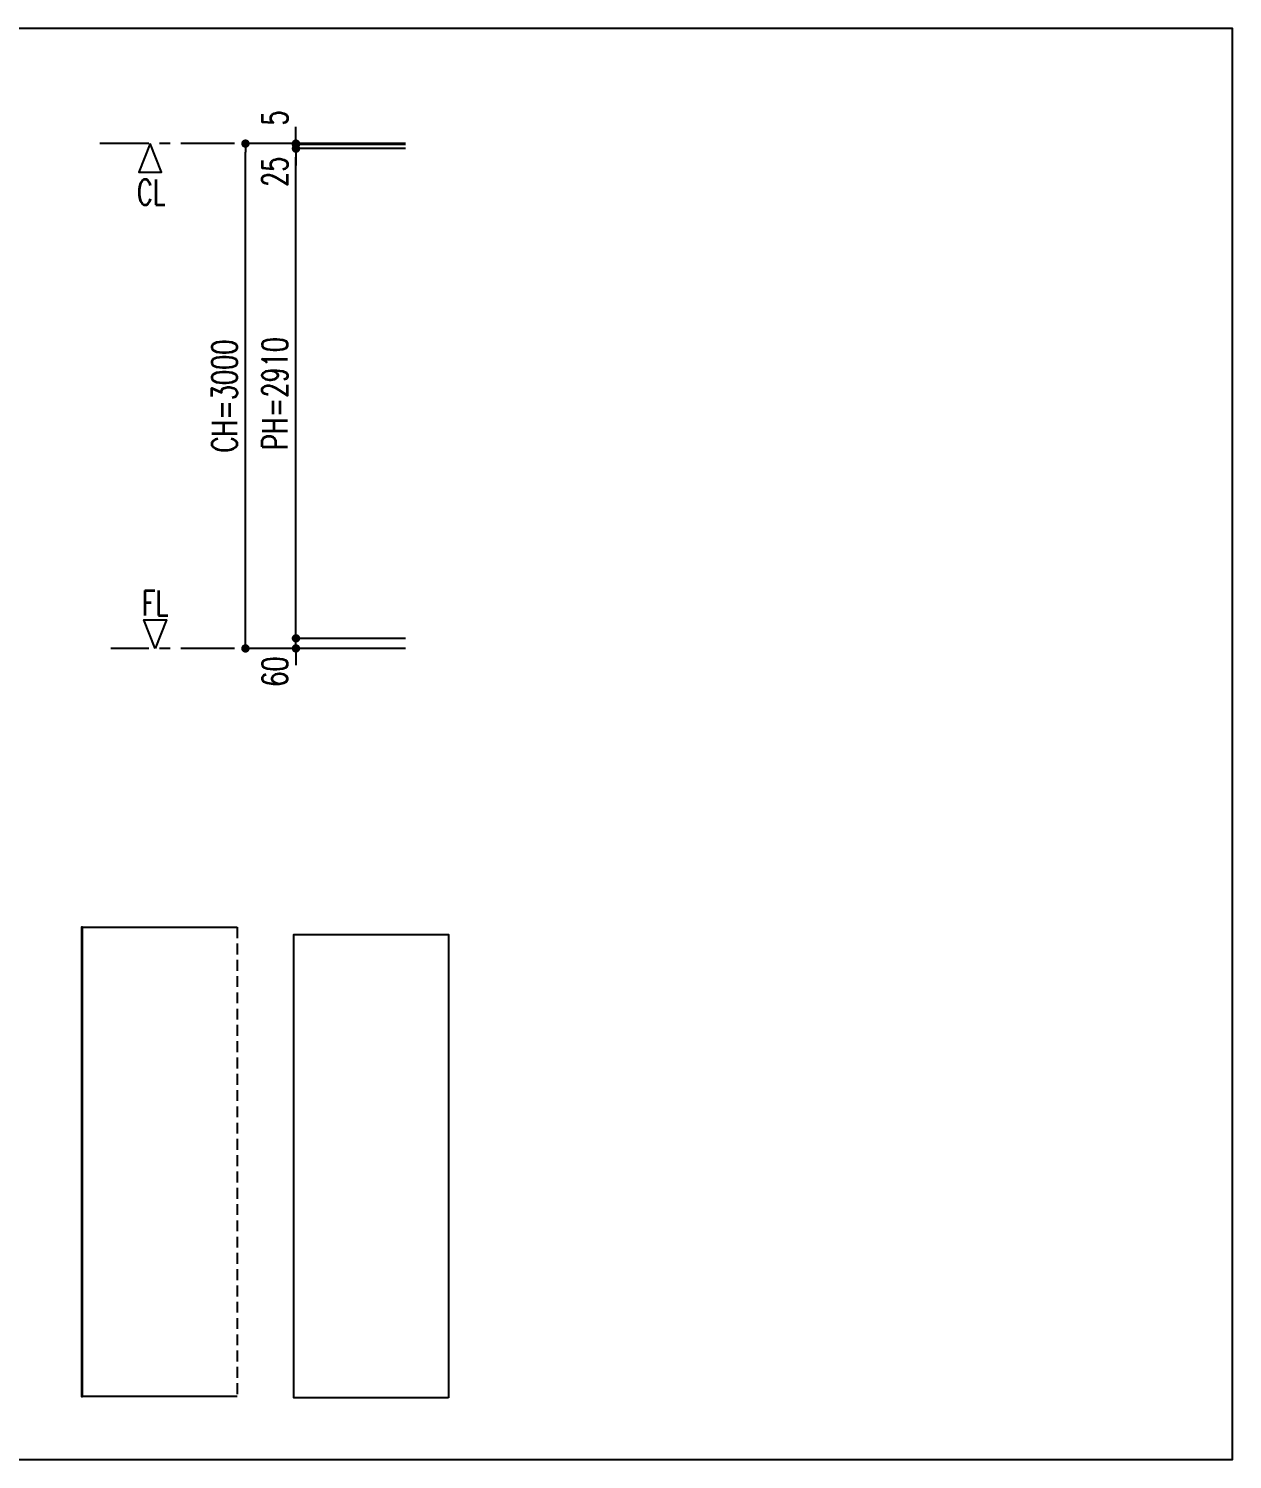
# Model space of a CAD drawing. Header units: inches. Extents: x 0 to 357596, y -35 to 212559.
# Drawn here: x 178798 to 357596, y 0 to 212559 of the extents above; entities that cross this region are included whole.
import ezdxf
from ezdxf.enums import TextEntityAlignment as Align

# ---------------------------------------------------------------- set-up
doc = ezdxf.new("R2010")
doc.units = ezdxf.units.IN
doc.header["$LTSCALE"] = 10
doc.header["$MEASUREMENT"] = 0
doc.linetypes.add('CENTER', pattern=[50.8, 31.75, -6.35, 6.35, -6.35])
doc.linetypes.add('HIDDEN', pattern=[9.525, 6.35, -3.175])
for name, color, linetype in [('_P15_文字', 3, 'Continuous'), ('_P15_製品', 4, 'Continuous'), ('_P15_製品寸法', 9, 'Continuous'), ('_基準', 1, 'CENTER')]:
    doc.layers.add(name, color=color, linetype=linetype)
doc.styles.add('OKAMURA', font='simplex8.shx', dxfattribs={"width": 0.7, "bigfont": 'BIGFONT.shx'})
doc.dimstyles.new('OKAMURA-050', dxfattribs={"dimscale": 50, "dimtxt": 3, "dimasz": 1, "dimexe": 0, "dimexo": 3, "dimgap": 1, "dimtad": 1, "dimdec": 8, "dimdsep": 46, "dimtxsty": 'OKAMURA', "dimblk1": 'DOT', "dimblk2": 'DOT', "dimsah": 1, "dimcen": 0, "dimclrt": 3, "dimadec": 0, "dimazin": 0, "dimtfac": 1, "dimtdec": 8, "dimtix": 1, "dimtmove": 2, "dimatfit": 3, "dimfxl": 1, "dimtolj": 1, "dimarcsym": 0})

# ---------------------------------------------------------------- blocks, each defined once
blk = doc.blocks.new('*U178')
at = {"layer": '_P15_製品', "linetype": 'HIDDEN'}
blk.add_line((904, 2745), (904, 0), dxfattribs=at)
at = {"layer": '_P15_製品'}
for points in [[(0, 2745), (-7, 2745), (-7, 0), (0, 0)], [(904, 0), (0, 0), (0, 2745), (904, 2745)]]:
    blk.add_lwpolyline(points, dxfattribs=at)
blk = doc.blocks.new('_DOT')
at = {"color": 0, "linetype": 'ByBlock'}
blk.add_line((-0.5, 0), (-1, 0), dxfattribs=at)
at = {"color": 0, "linetype": 'ByBlock', "const_width": 0.5}
blk.add_lwpolyline([(-0.25, 0, 1), (0.25, 0, 1)], format="xyb", close=True, dxfattribs=at)
blk = doc.blocks.new('*D241')
at = {"layer": '_P15_製品寸法', "color": 0, "lineweight": -2, "transparency": 16777216}
for p, q in [((-800, 110), (-800, 160)), ((-150, 60), (-800, 60)), ((-800, 0), (-800, 60)), ((-150, 0), (-800, 0)), ((-800, -50), (-800, -100))]:
    blk.add_line(p, q, dxfattribs=at)
at = {"layer": 'Defpoints', "color": 0, "transparency": 16777216}
for p in [(-800, 60), (0, 60), (0, 0)]:
    blk.add_point(p, dxfattribs=at)
at = {"layer": '_P15_製品寸法', "color": 0, "lineweight": -2, "transparency": 16777216, "xscale": 50, "yscale": 50, "zscale": 50}
for p, rotation in [((-800, 60), 270), ((-800, 0), 90)]:
    blk.add_blockref('_DOT', p, dxfattribs=dict(at, rotation=rotation))
at = {"layer": '_P15_製品寸法', "color": 3, "transparency": 16777216, "insert": (-925, -137.5), "char_height": 150, "attachment_point": 5, "rotation": 90, "style": 'OKAMURA'}
blk.add_mtext('\\A1;60', dxfattribs=at)
blk = doc.blocks.new('*D242')
at = {"layer": '_P15_製品寸法', "color": 0, "lineweight": -2, "transparency": 16777216}
for p, q in [((-300, 2970), (-800, 2970)), ((-800, 110), (-800, 2920)), ((-300, 60), (-800, 60))]:
    blk.add_line(p, q, dxfattribs=at)
at = {"layer": 'Defpoints', "color": 0, "transparency": 16777216}
for p in [(-800, 2970), (-150, 2970), (-150, 60)]:
    blk.add_point(p, dxfattribs=at)
at = {"layer": '_P15_製品寸法', "color": 0, "lineweight": -2, "transparency": 16777216, "xscale": 50, "yscale": 50, "zscale": 50}
for p, rotation in [((-800, 2970), 90), ((-800, 60), 270)]:
    blk.add_blockref('_DOT', p, dxfattribs=dict(at, rotation=rotation))
at = {"layer": '_P15_製品寸法', "color": 3, "transparency": 16777216, "insert": (-925, 1515), "char_height": 150, "attachment_point": 5, "rotation": 90, "style": 'OKAMURA'}
blk.add_mtext('\\A1;PH=2910', dxfattribs=at)
blk = doc.blocks.new('*D243')
at = {"layer": '_P15_製品寸法', "color": 0, "lineweight": -2, "transparency": 16777216}
for p, q in [((-150, 3000), (-1100, 3000)), ((-1100, 50), (-1100, 2950)), ((-150, 0), (-1100, 0))]:
    blk.add_line(p, q, dxfattribs=at)
at = {"layer": 'Defpoints', "color": 0, "transparency": 16777216}
for p in [(-1100, 3000), (0, 3000), (0, 0)]:
    blk.add_point(p, dxfattribs=at)
at = {"layer": '_P15_製品寸法', "color": 0, "lineweight": -2, "transparency": 16777216, "xscale": 50, "yscale": 50, "zscale": 50}
for p, rotation in [((-1100, 3000), 90), ((-1100, 0), 270)]:
    blk.add_blockref('_DOT', p, dxfattribs=dict(at, rotation=rotation))
at = {"layer": '_P15_製品寸法', "color": 3, "transparency": 16777216, "insert": (-1225, 1500), "char_height": 150, "attachment_point": 5, "rotation": 90, "style": 'OKAMURA'}
blk.add_mtext('\\A1;CH=3000', dxfattribs=at)
blk = doc.blocks.new('*D244')
at = {"layer": '_P15_製品寸法', "color": 0, "lineweight": -2, "transparency": 16777216}
for p, q in [((-800, 3045), (-800, 3095)), ((-150, 2995), (-800, 2995)), ((-800, 2970), (-800, 2995)), ((-150, 2970), (-800, 2970)), ((-800, 2920), (-800, 2870))]:
    blk.add_line(p, q, dxfattribs=at)
at = {"layer": 'Defpoints', "color": 0, "transparency": 16777216}
for p in [(-800, 2995), (0, 2995), (0, 2970)]:
    blk.add_point(p, dxfattribs=at)
at = {"layer": '_P15_製品寸法', "color": 0, "lineweight": -2, "transparency": 16777216, "xscale": 50, "yscale": 50, "zscale": 50}
for p, rotation in [((-800, 2995), 270), ((-800, 2970), 90)]:
    blk.add_blockref('_DOT', p, dxfattribs=dict(at, rotation=rotation))
at = {"layer": '_P15_製品寸法', "color": 3, "transparency": 16777216, "insert": (-925, 2832.5), "char_height": 150, "attachment_point": 5, "rotation": 90, "style": 'OKAMURA'}
blk.add_mtext('\\A1;25', dxfattribs=at)
blk = doc.blocks.new('*D245')
at = {"layer": '_P15_製品寸法', "color": 0, "lineweight": -2, "transparency": 16777216}
for p, q in [((-800, 3050), (-800, 3100)), ((-150, 3000), (-800, 3000)), ((-800, 2995), (-800, 3000)), ((-150, 2995), (-800, 2995)), ((-800, 2945), (-800, 2895))]:
    blk.add_line(p, q, dxfattribs=at)
at = {"layer": 'Defpoints', "color": 0, "transparency": 16777216}
for p in [(-800, 3000), (0, 3000), (0, 2995)]:
    blk.add_point(p, dxfattribs=at)
at = {"layer": '_P15_製品寸法', "color": 0, "lineweight": -2, "transparency": 16777216, "xscale": 50, "yscale": 50, "zscale": 50}
for p, rotation in [((-800, 3000), 270), ((-800, 2995), 90)]:
    blk.add_blockref('_DOT', p, dxfattribs=dict(at, rotation=rotation))
at = {"layer": '_P15_製品寸法', "color": 3, "transparency": 16777216, "insert": (-925, 3152.5), "char_height": 150, "attachment_point": 5, "rotation": 90, "style": 'OKAMURA'}
blk.add_mtext('\\A1;5', dxfattribs=at)
blk = doc.blocks.new('*U234')
at = {"layer": '_P15_製品'}
blk.add_lwpolyline([(904, 35), (0, 35), (0, 2745), (904, 2745)], close=True, dxfattribs=at)
blk = doc.blocks.new('*U240')
at = {"layer": '_P15_文字'}
for points in [[(-1665.91, 3000), (-1733.29, 2830), (-1598.54, 2830)], [(-1636.33, 0), (-1703.7, 170), (-1568.95, 170)]]:
    blk.add_lwpolyline(points, close=True, dxfattribs=at)
at = {"layer": '_P15_製品寸法', "color": 1, "linetype": 'CENTER'}
blk.add_line((-150, 0), (-1900, 0), dxfattribs=at)
at = {"layer": '_基準'}
blk.add_line((-150, 3000), (-1965.91, 3000), dxfattribs=at)
at = {"layer": '_P15_文字', "lineweight": 13, "style": 'OKAMURA', "width": 0.7}
blk.add_text('CL', height=150, dxfattribs=at).set_placement((-1745.26, 2636.22))
blk.add_text('FL', height=150, dxfattribs=at).set_placement((-1636.33, 270), align=Align.MIDDLE)
at = {"layer": '_P15_製品寸法'}
for base, p1, p2, override, picture, middle in [((-800, 3000), (0, 2995), (0, 3000), {"dimdec": 1}, '*D245', (-925, 3152.5)), ((-800, 2995), (0, 2970), (0, 2995), {"dimdec": 1}, '*D244', (-925, 2832.5)), ((-800, 60), (0, 0), (0, 60), {"dimtad": 1, "dimdec": 1}, '*D241', (-925, -137.5))]:
    dim = blk.add_linear_dim(base=base, p1=p1, p2=p2, angle=90, dimstyle='OKAMURA-050', override=override, dxfattribs=at)
    dim.commit()
    dim.dimension.update_dxf_attribs({"geometry": picture, "text_midpoint": middle, "dimtype": 160})
for base, p1, p2, text, override, picture, middle in [((-1100, 3000), (0, 0), (0, 3000), 'CH=<>', {"dimtad": 1, "dimdec": 1}, '*D243', (-1225, 1500)), ((-800, 2970), (-150, 60), (-150, 2970), 'PH=<>', {"dimscale": 50, "dimtad": 1, "dimdec": 1}, '*D242', (-925, 1515))]:
    dim = blk.add_linear_dim(base=base, p1=p1, p2=p2, angle=90, text=text, dimstyle='OKAMURA-050', override=override, dxfattribs=at)
    dim.commit()
    dim.dimension.update_dxf_attribs({"geometry": picture, "text_midpoint": middle})

msp = doc.modelspace()

# ---------------------------------------------------------------- linework, layer by layer
msp.add_lwpolyline([(0, 0), (357596, 0), (357596, 212559), (0, 212559)], close=True)

# ---------------------------------------------------------------- block references
for name, p, xscale, yscale, zscale in [('*U240', (238506, 120477), 25, 25, 25), ('*U178', (186825, 9332), 25.4, 25.4, 25.4), ('*U234', (218194, 8244), 25.4, 25.4, 25.4)]:
    msp.add_blockref(name, p, dxfattribs=dict(xscale=xscale, yscale=yscale, zscale=zscale))

doc.saveas('drawing.dxf')
